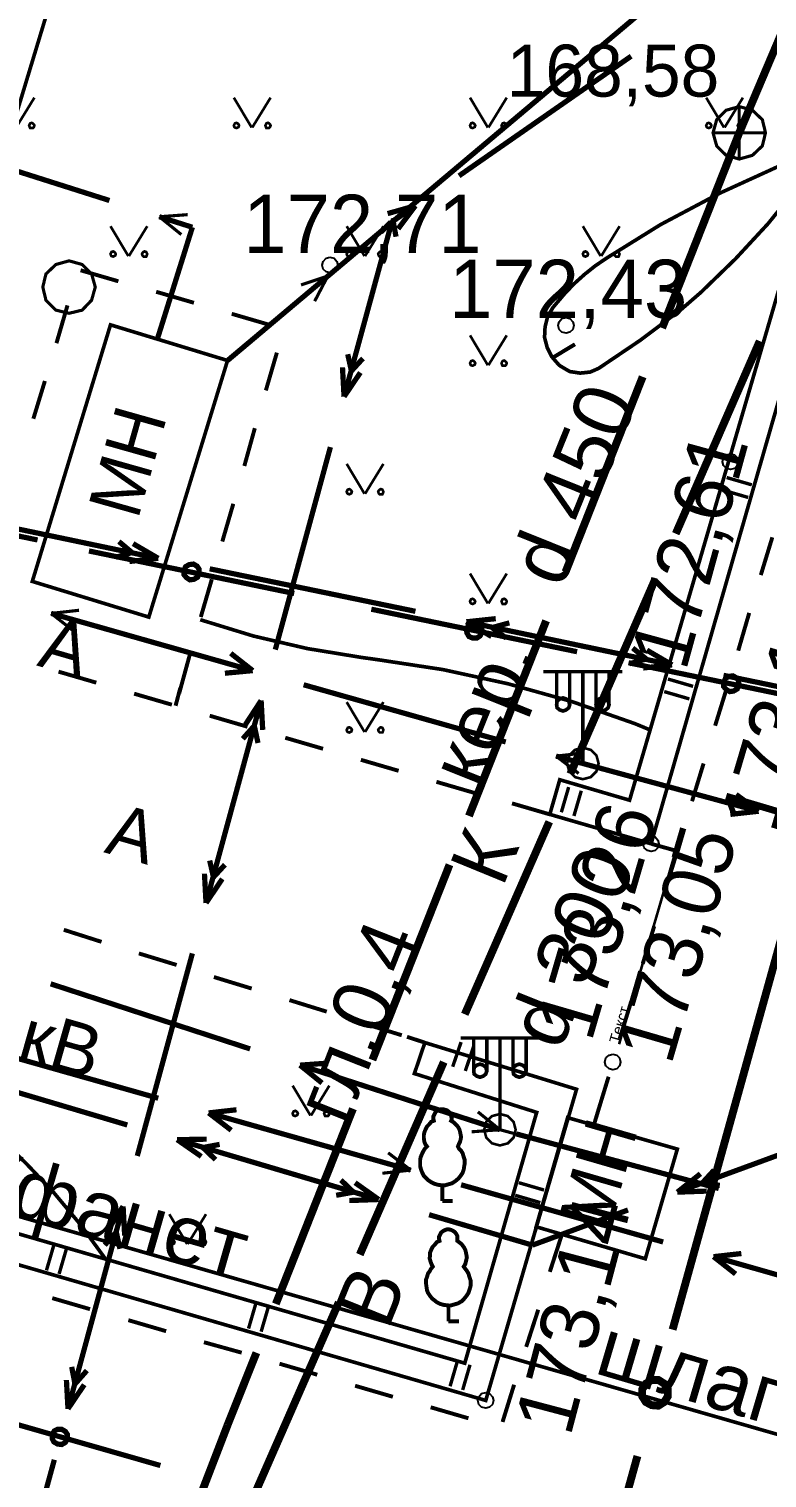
# Model space of a CAD drawing. Extents: x -2634 to -2115, y -2142 to -1393.
# Drawn here: x -2382.22 to -2368.16, y -2037.67 to -2010.05 of the extents above; entities that cross this region are included whole.
import ezdxf

# ---------------------------------------------------------------- set-up
doc = ezdxf.new("R2010")
doc.units = 0
doc.header["$MEASUREMENT"] = 0
for name, color, linetype in [('500_Дополн-Бордюры__п', 7, 'Continuous'), ('500_Дороги-Проезжие_ч', 7, 'Continuous'), ('500_Железн-Сооружения', 7, 'Continuous'), ('500_Линии_-Линии_связ', 7, 'Continuous'), ('500_Линии_-ЛЭП_кабель', 7, 'Continuous'), ('500_Линии_-ЛЭП_провод', 7, 'Continuous'), ('500_Линии_-Фонари_час', 7, 'Continuous'), ('500_Линии_-Электрокаб', 7, 'Continuous'), ('500_Объект-Опоры', 7, 'Continuous'), ('500_Огражд-Ограждения', 7, 'Continuous'), ('500_Растит-Газоны__са', 7, 'Continuous'), ('500_Растит-Лес_и_лесо', 7, 'Continuous'), ('500_Рельеф-Высотные_о', 7, 'Continuous'), ('500_Рельеф-Горизонтал', 7, 'Continuous'), ('500_Строен-Здания', 7, 'Continuous'), ('500_Трубоп-Водопровод', 7, 'Continuous'), ('500_Трубоп-Канализаци', 7, 'Continuous'), ('500_Трубоп-Смотровые_', 7, 'Continuous'), ('Красные_ли-Оси_улиц_к', 7, 'Continuous')]:
    doc.layers.add(name, color=color, linetype=linetype)
doc.styles.add('TARIAL', font='Arial')

# ---------------------------------------------------------------- blocks, each defined once
blk = doc.blocks.new('block_25')
at = {"layer": '500_Растит-Газоны__са', "color": 0, "const_width": 0.05}
for points in [[(2.35, 3.02), (2.69, 2.45)], [(2.7, 2.45), (3.05, 3.02)], [(0, 0.57), (0.34, 0)], [(0.35, 0), (0.7, 0.57)]]:
    blk.add_lwpolyline(points, dxfattribs=at)
for points in [[(2.4, 2.54), (2.42, 2.53), (2.44, 2.51), (2.45, 2.49), (2.44, 2.46), (2.42, 2.45), (2.4, 2.44), (2.37, 2.45), (2.36, 2.46), (2.35, 2.49), (2.36, 2.51), (2.37, 2.53)], [(3, 2.54), (3.02, 2.53), (3.04, 2.51), (3.05, 2.49), (3.04, 2.46), (3.02, 2.44), (3, 2.44), (2.97, 2.44), (2.96, 2.46), (2.95, 2.49), (2.96, 2.51), (2.97, 2.53)], [(0.05, 0.09), (0.07, 0.08), (0.09, 0.06), (0.1, 0.04), (0.09, 0.01), (0.07, 0), (0.05, -0.01), (0.02, 0), (0.01, 0.01), (0, 0.04), (0.01, 0.06), (0.02, 0.08)], [(0.65, 0.09), (0.68, 0.08), (0.69, 0.06), (0.7, 0.04), (0.69, 0.01), (0.68, -0.01), (0.65, -0.01), (0.63, -0.01), (0.61, 0.01), (0.6, 0.04), (0.61, 0.06), (0.63, 0.08)]]:
    blk.add_lwpolyline(points, close=True, dxfattribs=at)

msp = doc.modelspace()

# ---------------------------------------------------------------- linework, layer by layer
at = {"layer": '500_Дополн-Бордюры__п', "color": 1, "const_width": 0.075}
for points in [[(-2381.24, -2014.65), (-2380.52, -2014.86)], [(-2379.8, -2015.06), (-2379.08, -2015.27)], [(-2381.7, -2016.04), (-2381.49, -2015.32)], [(-2378.36, -2015.48), (-2377.64, -2015.69)], [(-2377.5, -2016.22), (-2377.71, -2016.94)], [(-2382.14, -2017.48), (-2381.92, -2016.76)], [(-2377.92, -2017.66), (-2378.12, -2018.38)], [(-2378.33, -2019.1), (-2378.54, -2019.82)], [(-2368.28, -2020.46), (-2368.06, -2019.74)], [(-2378.74, -2020.54), (-2378.95, -2021.26)], [(-2368.71, -2021.9), (-2368.5, -2021.18)], [(-2379.16, -2021.98), (-2379.36, -2022.71)], [(-2380.94, -2022.51), (-2381.66, -2022.3)], [(-2379.5, -2022.93), (-2380.22, -2022.72)], [(-2379.43, -2022.95), (-2379.34, -2022.61)], [(-2369.15, -2023.33), (-2368.93, -2022.62)], [(-2378.06, -2023.35), (-2378.78, -2023.14)], [(-2376.62, -2023.77), (-2377.34, -2023.56)], [(-2375.18, -2024.19), (-2375.9, -2023.98)], [(-2369.59, -2024.77), (-2369.37, -2024.05)], [(-2373.74, -2024.61), (-2374.46, -2024.4)], [(-2372.3, -2025.02), (-2373.02, -2024.81)], [(-2370.37, -2025.58), (-2369.87, -2025.72)], [(-2369.87, -2025.72), (-2370.09, -2026.43)], [(-2369.87, -2025.72), (-2369.8, -2025.49)], [(-2381.56, -2027.22), (-2380.84, -2027.45)], [(-2370.31, -2027.15), (-2370.53, -2027.87)], [(-2380.13, -2027.67), (-2379.41, -2027.89)], [(-2378.7, -2028.12), (-2377.98, -2028.34)], [(-2377.26, -2028.56), (-2376.55, -2028.78)], [(-2370.75, -2028.59), (-2370.97, -2029.3)], [(-2375.83, -2029.01), (-2375.12, -2029.23)], [(-2374.68, -2029.37), (-2375.02, -2029.26)], [(-2371.18, -2030.02), (-2371.4, -2030.74)], [(-2371.46, -2030.94), (-2371.36, -2030.61)], [(-2372.07, -2033.03), (-2372.3, -2033.74)], [(-2381.06, -2034.45), (-2381.78, -2034.24)], [(-2372.52, -2034.46), (-2372.75, -2035.17)], [(-2379.61, -2034.87), (-2380.33, -2034.66)], [(-2378.17, -2035.28), (-2378.89, -2035.08)], [(-2376.73, -2035.7), (-2377.45, -2035.49)], [(-2375.29, -2036.12), (-2376.01, -2035.91)], [(-2372.98, -2035.89), (-2373.2, -2036.6)], [(-2373.85, -2036.53), (-2374.57, -2036.32)]]:
    msp.add_lwpolyline(points, dxfattribs=at)
at = {"layer": '500_Линии_-Линии_связ', "color": 0, "const_width": 0.1}
for points in [[(-2382.06, -2019.79), (-2385.98, -2018.98)], [(-2377.17, -2020.81), (-2381.08, -2020)], [(-2371.78, -2021.92), (-2375.7, -2021.11)], [(-2366.88, -2022.94), (-2370.8, -2022.13)], [(-2383.56, -2036.33), (-2379.72, -2037.43)]]:
    msp.add_lwpolyline(points, dxfattribs=at)
for points in [[(-2379.16, -2020.55), (-2379.22, -2020.51), (-2379.27, -2020.45), (-2379.27, -2020.37), (-2379.24, -2020.3), (-2379.17, -2020.26), (-2379.09, -2020.25), (-2379.02, -2020.29), (-2378.98, -2020.35), (-2378.98, -2020.43), (-2379.01, -2020.5), (-2379.08, -2020.54)], [(-2373.77, -2021.66), (-2373.84, -2021.63), (-2373.88, -2021.56), (-2373.89, -2021.49), (-2373.85, -2021.42), (-2373.79, -2021.37), (-2373.71, -2021.37), (-2373.64, -2021.4), (-2373.6, -2021.47), (-2373.59, -2021.55), (-2373.63, -2021.62), (-2373.69, -2021.66)], [(-2368.87, -2022.68), (-2368.94, -2022.64), (-2368.99, -2022.58), (-2368.99, -2022.5), (-2368.95, -2022.43), (-2368.89, -2022.39), (-2368.81, -2022.38), (-2368.74, -2022.42), (-2368.7, -2022.48), (-2368.7, -2022.56), (-2368.73, -2022.63), (-2368.8, -2022.67)], [(-2381.6, -2036.74), (-2381.53, -2036.78), (-2381.49, -2036.84), (-2381.49, -2036.92), (-2381.53, -2036.99), (-2381.6, -2037.03), (-2381.68, -2037.02), (-2381.75, -2036.98), (-2381.78, -2036.92), (-2381.78, -2036.84), (-2381.74, -2036.77), (-2381.68, -2036.74)]]:
    msp.add_lwpolyline(points, close=True, dxfattribs=at)
at = {"layer": '500_Линии_-Линии_связ', "color": 6}
msp.add_lwpolyline([(-2361.48, -2038.7), (-2389.73, -2030.58)], dxfattribs=at)
at = {"layer": '500_Линии_-ЛЭП_кабель', "color": 2, "const_width": 0.1}
msp.add_lwpolyline([(-2378.44, -2016.37), (-2347.1, -1989.99), (-2342.19, -1971.71), (-2313.99, -1971.48)], dxfattribs=at)
at = {"layer": '500_Линии_-ЛЭП_кабель', "color": 0, "const_width": 0.06}
for points in [[(-2378.44, -2016.37), (-2376.53, -2014.76)], [(-2377.04, -2014.93), (-2376.53, -2014.76)], [(-2376.78, -2015.24), (-2376.53, -2014.76)]]:
    msp.add_lwpolyline(points, dxfattribs=at)
at = {"layer": '500_Линии_-ЛЭП_провод', "color": 253, "const_width": 0.07}
msp.add_lwpolyline([(-2361.48, -2038.7), (-2389.73, -2030.58)], dxfattribs=at)
at = {"layer": '500_Линии_-Фонари_час', "color": 0, "const_width": 0.065}
for points in [[(-2370.92, -2022.3), (-2372.42, -2022.3)], [(-2372.17, -2022.95), (-2372.17, -2022.3)], [(-2371.92, -2022.95), (-2371.92, -2022.3)], [(-2371.67, -2024.05), (-2371.67, -2022.3)], [(-2371.42, -2022.93), (-2371.42, -2022.3)], [(-2371.17, -2022.93), (-2371.17, -2022.3)], [(-2372.17, -2022.93), (-2372.17, -2022.8)], [(-2372.17, -2022.93), (-2372.17, -2022.8)], [(-2371.92, -2022.93), (-2371.92, -2022.8)], [(-2371.92, -2022.95), (-2371.92, -2022.95)], [(-2371.42, -2022.93), (-2371.42, -2022.8)], [(-2371.17, -2022.93), (-2371.17, -2022.8)], [(-2372.5, -2029.28), (-2374, -2029.28)], [(-2373.75, -2029.93), (-2373.75, -2029.28)], [(-2373.5, -2029.93), (-2373.5, -2029.28)], [(-2373.25, -2031.03), (-2373.25, -2029.28)], [(-2373, -2029.91), (-2373, -2029.28)], [(-2372.75, -2029.91), (-2372.75, -2029.28)], [(-2373.75, -2029.91), (-2373.75, -2029.78)], [(-2373.75, -2029.91), (-2373.75, -2029.78)], [(-2373.5, -2029.91), (-2373.5, -2029.78)], [(-2373, -2029.91), (-2373, -2029.78)], [(-2372.75, -2029.91), (-2372.75, -2029.78)], [(-2373.5, -2029.93), (-2373.5, -2029.93)]]:
    msp.add_lwpolyline(points, dxfattribs=at)
at = {"layer": '500_Линии_-Фонари_час', "color": 0, "const_width": 0.07}
for points in [[(-2372.17, -2022.93), (-2372.16, -2022.86), (-2372.11, -2022.82), (-2372.05, -2022.8), (-2371.99, -2022.82), (-2371.94, -2022.86), (-2371.92, -2022.93), (-2371.94, -2022.99), (-2371.99, -2023.03), (-2372.05, -2023.05), (-2372.11, -2023.03), (-2372.16, -2022.99)], [(-2371.42, -2022.93), (-2371.41, -2022.86), (-2371.36, -2022.82), (-2371.3, -2022.8), (-2371.24, -2022.82), (-2371.19, -2022.86), (-2371.17, -2022.93), (-2371.19, -2022.99), (-2371.24, -2023.03), (-2371.3, -2023.05), (-2371.36, -2023.03), (-2371.41, -2022.99)], [(-2373.75, -2029.91), (-2373.74, -2029.84), (-2373.69, -2029.8), (-2373.63, -2029.78), (-2373.57, -2029.8), (-2373.52, -2029.84), (-2373.5, -2029.91), (-2373.52, -2029.97), (-2373.57, -2030.01), (-2373.63, -2030.03), (-2373.69, -2030.01), (-2373.74, -2029.97)], [(-2373, -2029.91), (-2372.99, -2029.84), (-2372.94, -2029.8), (-2372.88, -2029.78), (-2372.82, -2029.8), (-2372.77, -2029.84), (-2372.75, -2029.91), (-2372.77, -2029.97), (-2372.82, -2030.01), (-2372.88, -2030.03), (-2372.94, -2030.01), (-2372.99, -2029.97)]]:
    msp.add_lwpolyline(points, close=True, dxfattribs=at)
at = {"layer": '500_Линии_-Электрокаб', "color": 12, "const_width": 0.1}
for points in [[(-2374.03, -2012.85), (-2370.75, -2010.57)], [(-2375.39, -2013.57), (-2374.86, -2013.42)], [(-2375.31, -2013.73), (-2374.86, -2013.42)], [(-2375.19, -2013.86), (-2374.86, -2013.42)], [(-2376.22, -2017.06), (-2375.31, -2013.73)], [(-2375.52, -2013.93), (-2375.33, -2013.73)], [(-2375.32, -2013.71), (-2375.27, -2013.7)], [(-2375.29, -2013.75), (-2375.27, -2013.7)], [(-2375.23, -2014.01), (-2375.28, -2013.74)], [(-2376.08, -2016.57), (-2376.15, -2016.25)], [(-2376.08, -2016.57), (-2375.86, -2016.33)], [(-2376.22, -2017.06), (-2376.25, -2016.5)], [(-2376.22, -2017.06), (-2375.91, -2016.6)], [(-2377.53, -2021.88), (-2376.48, -2018.02)], [(-2379.76, -2020.14), (-2383.68, -2019.32)], [(-2380.26, -2020.03), (-2380.51, -2019.82)], [(-2379.76, -2020.14), (-2380.24, -2019.86)], [(-2380.26, -2020.03), (-2380.57, -2020.12)], [(-2379.76, -2020.14), (-2380.31, -2020.2)], [(-2374.86, -2021.15), (-2378.78, -2020.34)], [(-2373.33, -2021.29), (-2373.89, -2021.35)], [(-2369.97, -2022.17), (-2373.89, -2021.35)], [(-2373.41, -2021.63), (-2373.89, -2021.35)], [(-2373.07, -2021.37), (-2373.4, -2021.46)], [(-2373.13, -2021.66), (-2373.4, -2021.46)], [(-2370.46, -2022.06), (-2370.72, -2021.85)], [(-2369.97, -2022.17), (-2370.45, -2021.89)], [(-2370.47, -2022.06), (-2370.78, -2022.15)], [(-2369.97, -2022.17), (-2370.52, -2022.23)], [(-2365.07, -2023.18), (-2368.99, -2022.37)], [(-2378.85, -2026.71), (-2377.8, -2022.85)], [(-2378.1, -2023.31), (-2377.8, -2022.85)], [(-2377.77, -2023.41), (-2377.8, -2022.85)], [(-2378.15, -2023.58), (-2377.93, -2023.33)], [(-2377.86, -2023.66), (-2377.93, -2023.33)], [(-2378.71, -2026.21), (-2378.78, -2025.9)], [(-2378.71, -2026.22), (-2378.49, -2025.98)], [(-2378.85, -2026.71), (-2378.88, -2026.15)], [(-2378.85, -2026.71), (-2378.54, -2026.25)], [(-2380.16, -2031.53), (-2379.11, -2027.67)], [(-2384.19, -2029.8), (-2380.35, -2030.94)], [(-2369.87, -2032.22), (-2366.11, -2030.84)], [(-2379.4, -2031.22), (-2378.84, -2031.21)], [(-2379.4, -2031.22), (-2375.56, -2032.36)], [(-2379.4, -2031.22), (-2378.94, -2031.54)], [(-2378.91, -2031.37), (-2378.59, -2031.31)], [(-2378.91, -2031.37), (-2378.67, -2031.6)], [(-2369.39, -2032.04), (-2369.17, -2031.8)], [(-2376.28, -2031.99), (-2376.04, -2032.22)], [(-2376.01, -2032.04), (-2375.56, -2032.36)], [(-2369.87, -2032.22), (-2369.43, -2031.87)], [(-2369.39, -2032.05), (-2369.06, -2032.09)], [(-2376.37, -2032.28), (-2376.04, -2032.22)], [(-2376.12, -2032.38), (-2375.56, -2032.36)], [(-2369.87, -2032.22), (-2369.31, -2032.2)], [(-2381.48, -2036.35), (-2380.43, -2032.49)], [(-2380.73, -2032.96), (-2380.43, -2032.49)], [(-2380.4, -2033.05), (-2380.43, -2032.49)], [(-2374.6, -2032.65), (-2372.63, -2033.23)], [(-2372.63, -2033.23), (-2370.81, -2032.56)], [(-2380.78, -2033.23), (-2380.56, -2032.98)], [(-2380.49, -2033.3), (-2380.56, -2032.98)], [(-2381.35, -2035.86), (-2381.41, -2035.55)], [(-2381.34, -2035.87), (-2381.12, -2035.62)], [(-2381.48, -2036.35), (-2381.51, -2035.8)], [(-2381.48, -2036.35), (-2381.17, -2035.89)], [(-2382.8, -2041.18), (-2381.74, -2037.32)]]:
    msp.add_lwpolyline(points, dxfattribs=at)
at = {"layer": '500_Линии_-Электрокаб', "color": 1}
for points, const_width in [([(-2384.5, -2012.11), (-2380.69, -2013.32)], 0.1), ([(-2379.74, -2013.63), (-2379.2, -2013.59)], 0.06), ([(-2379.11, -2013.83), (-2379.78, -2015.97)], 0.1), ([(-2379.74, -2013.63), (-2379.11, -2013.83)], 0.1), ([(-2379.74, -2013.63), (-2379.32, -2013.97)], 0.06), ([(-2379.78, -2015.97), (-2379.63, -2015.49)], 0.06), ([(-2381.8, -2021.19), (-2377.96, -2022.28)], 0.1), ([(-2381.8, -2021.19), (-2381.27, -2021.13)], 0.06), ([(-2381.8, -2021.19), (-2381.38, -2021.52)], 0.06), ([(-2378.38, -2021.95), (-2377.96, -2022.28)], 0.1), ([(-2378.49, -2022.33), (-2377.96, -2022.28)], 0.1), ([(-2376.99, -2022.55), (-2373.14, -2023.64)], 0.1), ([(-2372.18, -2023.91), (-2371.67, -2024.05)], 0.1), ([(-2372.18, -2023.91), (-2371.65, -2023.85)], 0.06), ([(-2372.18, -2023.91), (-2371.75, -2024.24)], 0.06), ([(-2371.67, -2024.05), (-2368.32, -2024.96)], 0.1), ([(-2368.75, -2024.64), (-2368.32, -2024.96)], 0.1), ([(-2368.86, -2025.02), (-2368.32, -2024.96)], 0.1), ([(-2378.01, -2029.49), (-2381.81, -2028.25)], 0.1), ([(-2379.76, -2030.43), (-2383.61, -2029.34)], 0.1), ([(-2376.52, -2029.76), (-2377.06, -2029.8)], 0.1), ([(-2373.25, -2031.03), (-2377.06, -2029.8)], 0.1), ([(-2376.64, -2030.14), (-2377.06, -2029.8)], 0.1), ([(-2378.27, -2030.65), (-2378.8, -2030.71)], 0.1), ([(-2374.95, -2031.8), (-2378.8, -2030.71)], 0.1), ([(-2378.37, -2031.04), (-2378.8, -2030.71)], 0.1), ([(-2373.25, -2031.03), (-2373.67, -2030.69)], 0.06), ([(-2373.25, -2031.03), (-2373.79, -2031.07)], 0.06), ([(-2373.25, -2031.03), (-2372.77, -2031.16)], 0.06), ([(-2369.08, -2032.15), (-2372.94, -2031.11)], 0.1), ([(-2374.95, -2031.8), (-2375.38, -2031.47)], 0.06), ([(-2374.95, -2031.8), (-2375.49, -2031.86)], 0.06), ([(-2370.14, -2033.17), (-2373.99, -2032.08)], 0.1), ([(-2368.65, -2033.39), (-2369.18, -2033.45)], 0.1), ([(-2366.02, -2034.35), (-2369.18, -2033.45)], 0.1), ([(-2368.76, -2033.78), (-2369.18, -2033.45)], 0.1)]:
    msp.add_lwpolyline(points, dxfattribs=dict(at, const_width=const_width))
at = {"layer": '500_Объект-Опоры', "color": 1, "const_width": 0.05}
for points in [[(-2371.67, -2023.75), (-2371.52, -2023.79), (-2371.41, -2023.9), (-2371.37, -2024.05), (-2371.41, -2024.2), (-2371.52, -2024.31), (-2371.67, -2024.35), (-2371.82, -2024.31), (-2371.93, -2024.2), (-2371.97, -2024.05), (-2371.93, -2023.9), (-2371.82, -2023.79)], [(-2373.25, -2030.73), (-2373.1, -2030.77), (-2372.99, -2030.88), (-2372.95, -2031.03), (-2372.99, -2031.18), (-2373.1, -2031.29), (-2373.25, -2031.33), (-2373.4, -2031.29), (-2373.51, -2031.18), (-2373.55, -2031.03), (-2373.51, -2030.88), (-2373.4, -2030.77)]]:
    msp.add_lwpolyline(points, close=True, dxfattribs=at)
at = {"layer": '500_Огражд-Ограждения', "color": 0, "const_width": 0.07}
for points in [[(-2372.3, -2025.02), (-2370.37, -2025.58), (-2367.17, -2014.46), (-2367.72, -2014.28), (-2370.78, -2024.75), (-2372.11, -2024.36)], [(-2373.52, -2036.19), (-2391.46, -2030.98), (-2418.84, -2023.2), (-2436.54, -2018.04), (-2435.67, -2014.89), (-2435.11, -2015.05), (-2435.8, -2017.54), (-2415.17, -2023.57), (-2386.51, -2031.83), (-2373.92, -2035.48), (-2372.55, -2030.7), (-2374.88, -2029.96), (-2374.68, -2029.37), (-2371.79, -2030.26)]]:
    msp.add_lwpolyline(points, close=True, dxfattribs=at)
at = {"layer": '500_Огражд-Ограждения', "color": 0, "const_width": 0.065}
for points in [[(-2369, -2018.84), (-2368.52, -2018.98)], [(-2368.93, -2018.6), (-2368.45, -2018.74)], [(-2368.45, -2018.74), (-2368.45, -2018.74)], [(-2368.45, -2018.74), (-2368.45, -2018.74)], [(-2370.05, -2022.44), (-2369.57, -2022.58)], [(-2370.12, -2022.68), (-2369.64, -2022.82)], [(-2371.94, -2024.5), (-2372.08, -2024.98)], [(-2371.7, -2024.57), (-2371.84, -2025.05)], [(-2371.84, -2025.05), (-2371.84, -2025.05)], [(-2371.84, -2025.05), (-2371.84, -2025.05)], [(-2373.99, -2029.36), (-2374.15, -2029.83)], [(-2373.75, -2029.44), (-2373.91, -2029.91)], [(-2373.91, -2029.91), (-2373.91, -2029.91)], [(-2373.91, -2029.91), (-2373.91, -2029.91)], [(-2372.41, -2032.18), (-2372.89, -2032.04)], [(-2372.48, -2032.42), (-2372.96, -2032.28)], [(-2381.89, -2033.71), (-2381.75, -2033.23)], [(-2381.75, -2033.23), (-2381.75, -2033.23)], [(-2381.75, -2033.23), (-2381.75, -2033.23)], [(-2381.65, -2033.78), (-2381.51, -2033.3)], [(-2378.04, -2034.82), (-2377.9, -2034.34)], [(-2377.8, -2034.88), (-2377.66, -2034.4)], [(-2374.2, -2035.92), (-2374.06, -2035.44)], [(-2374.06, -2035.44), (-2374.06, -2035.44)], [(-2374.06, -2035.44), (-2374.06, -2035.44)], [(-2373.96, -2035.99), (-2373.82, -2035.51)]]:
    msp.add_lwpolyline(points, dxfattribs=at)
at = {"layer": '500_Растит-Лес_и_лесо', "color": 0, "const_width": 0.06}
msp.add_lwpolyline([(-2381.46, -2014.47), (-2381.21, -2014.54), (-2381.03, -2014.72), (-2380.96, -2014.97), (-2381.03, -2015.22), (-2381.21, -2015.41), (-2381.46, -2015.47), (-2381.71, -2015.41), (-2381.9, -2015.22), (-2381.96, -2014.97), (-2381.9, -2014.72), (-2381.71, -2014.54)], close=True, dxfattribs=at)
at = {"layer": '500_Растит-Лес_и_лесо', "color": 94, "const_width": 0.075}
for points in [[(-2374.35, -2032.09), (-2374.43, -2032.08), (-2374.5, -2032.06), (-2374.56, -2032.03), (-2374.62, -2031.99), (-2374.65, -2031.96), (-2374.7, -2031.91), (-2374.73, -2031.85), (-2374.75, -2031.8), (-2374.77, -2031.73), (-2374.77, -2031.66), (-2374.77, -2031.6), (-2374.76, -2031.55), (-2374.73, -2031.48), (-2374.71, -2031.44), (-2374.68, -2031.39), (-2374.64, -2031.35), (-2374.67, -2031.31), (-2374.69, -2031.26), (-2374.7, -2031.19), (-2374.7, -2031.13), (-2374.69, -2031.08), (-2374.67, -2031.03), (-2374.64, -2030.97), (-2374.6, -2030.93), (-2374.56, -2030.88), (-2374.51, -2030.86), (-2374.52, -2030.82), (-2374.52, -2030.78), (-2374.5, -2030.74), (-2374.48, -2030.7), (-2374.45, -2030.67), (-2374.4, -2030.65), (-2374.37, -2030.64), (-2374.33, -2030.64), (-2374.3, -2030.65), (-2374.26, -2030.66), (-2374.22, -2030.69), (-2374.19, -2030.73), (-2374.18, -2030.77), (-2374.17, -2030.81), (-2374.17, -2030.84), (-2374.18, -2030.86), (-2374.13, -2030.89), (-2374.1, -2030.92), (-2374.07, -2030.95), (-2374.04, -2030.99), (-2374.02, -2031.03), (-2374.01, -2031.07), (-2374, -2031.12), (-2373.99, -2031.17), (-2374, -2031.22), (-2374.01, -2031.26), (-2374.03, -2031.3), (-2374.05, -2031.35), (-2374.03, -2031.39), (-2373.99, -2031.43), (-2373.96, -2031.48), (-2373.94, -2031.55), (-2373.92, -2031.61), (-2373.92, -2031.67), (-2373.93, -2031.72), (-2373.94, -2031.79), (-2373.96, -2031.85), (-2374, -2031.91), (-2374.04, -2031.96), (-2374.1, -2032.01), (-2374.16, -2032.05), (-2374.23, -2032.07), (-2374.3, -2032.09)], [(-2374.23, -2034.38), (-2374.32, -2034.37), (-2374.39, -2034.35), (-2374.45, -2034.32), (-2374.5, -2034.28), (-2374.54, -2034.25), (-2374.58, -2034.2), (-2374.62, -2034.14), (-2374.64, -2034.09), (-2374.65, -2034.02), (-2374.66, -2033.95), (-2374.66, -2033.89), (-2374.64, -2033.84), (-2374.62, -2033.77), (-2374.59, -2033.73), (-2374.57, -2033.69), (-2374.53, -2033.64), (-2374.55, -2033.6), (-2374.57, -2033.55), (-2374.59, -2033.48), (-2374.58, -2033.42), (-2374.58, -2033.37), (-2374.56, -2033.32), (-2374.53, -2033.26), (-2374.49, -2033.22), (-2374.45, -2033.17), (-2374.4, -2033.15), (-2374.41, -2033.11), (-2374.41, -2033.07), (-2374.39, -2033.03), (-2374.37, -2032.99), (-2374.33, -2032.96), (-2374.29, -2032.94), (-2374.26, -2032.93), (-2374.22, -2032.93), (-2374.18, -2032.94), (-2374.14, -2032.96), (-2374.11, -2032.98), (-2374.08, -2033.02), (-2374.06, -2033.06), (-2374.06, -2033.1), (-2374.06, -2033.13), (-2374.06, -2033.15), (-2374.02, -2033.18), (-2373.98, -2033.21), (-2373.96, -2033.24), (-2373.93, -2033.28), (-2373.91, -2033.32), (-2373.9, -2033.36), (-2373.89, -2033.41), (-2373.88, -2033.46), (-2373.89, -2033.51), (-2373.9, -2033.55), (-2373.91, -2033.59), (-2373.94, -2033.64), (-2373.91, -2033.68), (-2373.88, -2033.72), (-2373.85, -2033.77), (-2373.83, -2033.84), (-2373.81, -2033.9), (-2373.81, -2033.96), (-2373.81, -2034.01), (-2373.83, -2034.08), (-2373.85, -2034.14), (-2373.89, -2034.2), (-2373.93, -2034.25), (-2373.98, -2034.3), (-2374.05, -2034.34), (-2374.12, -2034.36), (-2374.19, -2034.38)]]:
    msp.add_lwpolyline(points, close=True, dxfattribs=at)
for points in [[(-2374.35, -2032.39), (-2374.35, -2032.09)], [(-2374.15, -2032.39), (-2374.35, -2032.39)], [(-2374.23, -2034.68), (-2374.23, -2034.38)], [(-2374.03, -2034.68), (-2374.23, -2034.68)]]:
    msp.add_lwpolyline(points, dxfattribs=at)
at = {"layer": '500_Рельеф-Высотные_о', "color": 0}
for points in [[(-2376.49, -2014.4), (-2376.41, -2014.42), (-2376.36, -2014.48), (-2376.34, -2014.55), (-2376.36, -2014.63), (-2376.41, -2014.68), (-2376.49, -2014.7), (-2376.56, -2014.68), (-2376.62, -2014.63), (-2376.64, -2014.55), (-2376.62, -2014.48), (-2376.56, -2014.42)], [(-2371.99, -2015.55), (-2371.92, -2015.57), (-2371.86, -2015.63), (-2371.84, -2015.7), (-2371.86, -2015.78), (-2371.92, -2015.83), (-2371.99, -2015.85), (-2372.07, -2015.83), (-2372.12, -2015.78), (-2372.14, -2015.7), (-2372.12, -2015.63), (-2372.07, -2015.57)], [(-2368.86, -2018.15), (-2368.78, -2018.17), (-2368.73, -2018.22), (-2368.71, -2018.3), (-2368.73, -2018.37), (-2368.78, -2018.43), (-2368.86, -2018.45), (-2368.93, -2018.43), (-2368.99, -2018.37), (-2369.01, -2018.3), (-2368.99, -2018.22), (-2368.93, -2018.17)], [(-2370.37, -2025.43), (-2370.29, -2025.45), (-2370.24, -2025.51), (-2370.22, -2025.58), (-2370.24, -2025.66), (-2370.29, -2025.71), (-2370.37, -2025.73), (-2370.44, -2025.71), (-2370.5, -2025.66), (-2370.52, -2025.58), (-2370.5, -2025.51), (-2370.44, -2025.45)], [(-2371.1, -2029.59), (-2371.02, -2029.61), (-2370.97, -2029.66), (-2370.95, -2029.74), (-2370.97, -2029.81), (-2371.02, -2029.87), (-2371.1, -2029.89), (-2371.17, -2029.87), (-2371.23, -2029.81), (-2371.25, -2029.74), (-2371.23, -2029.66), (-2371.17, -2029.61)], [(-2373.52, -2036.04), (-2373.45, -2036.06), (-2373.39, -2036.12), (-2373.37, -2036.19), (-2373.39, -2036.27), (-2373.45, -2036.32), (-2373.52, -2036.34), (-2373.6, -2036.32), (-2373.65, -2036.27), (-2373.67, -2036.19), (-2373.65, -2036.12), (-2373.6, -2036.06)]]:
    msp.add_lwpolyline(points, close=True, dxfattribs=at)
at = {"layer": '500_Рельеф-Высотные_о', "color": 0, "const_width": 0.05}
msp.add_lwpolyline([(-2370.98, -2029.4), (-2369.8, -2025.37)], dxfattribs=at)
at = {"layer": '500_Рельеф-Горизонтал', "color": 15}
for points, const_width in [([(-2382.64, -2019.16), (-2382.83, -2018.32), (-2382.97, -2017.48), (-2383.05, -2016.63), (-2383.08, -2015.78), (-2383.06, -2014.92), (-2382.98, -2014.07), (-2382.85, -2013.22), (-2382.67, -2012.39), (-2382.62, -2012.19), (-2380.87, -2006.41), (-2379.22, -2001.91)], 0.07), ([(-2367.9, -2012.65), (-2369.06, -2013.18), (-2370.19, -2013.78), (-2371.22, -2014.42), (-2371.44, -2014.57), (-2371.64, -2014.73), (-2371.84, -2014.91), (-2372.02, -2015.1), (-2372.19, -2015.3), (-2372.24, -2015.36), (-2372.34, -2015.53), (-2372.39, -2015.73), (-2372.4, -2015.93), (-2372.35, -2016.12), (-2372.26, -2016.3), (-2372.13, -2016.45), (-2372.09, -2016.48), (-2371.92, -2016.58), (-2371.72, -2016.61), (-2371.53, -2016.59), (-2371.37, -2016.52), (-2370.57, -2015.98), (-2369.8, -2015.4), (-2369.42, -2015.07), (-2368.76, -2014.43), (-2368.14, -2013.76), (-2367.64, -2013.14)], 0.07), ([(-2372.25, -2016.32), (-2371.82, -2016.06)], 0.075), ([(-2378.96, -2021.31), (-2377.95, -2021.62), (-2376.92, -2021.86), (-2375.88, -2022.03), (-2375.59, -2022.07), (-2374.34, -2022.26), (-2373.1, -2022.53), (-2371.88, -2022.87), (-2370.68, -2023.29), (-2370.39, -2023.41)], 0.07), ([(-2389.94, -2024.79), (-2389.3, -2025.42), (-2388.63, -2026.02), (-2387.92, -2026.57), (-2387.78, -2026.67), (-2386.81, -2027.4), (-2385.89, -2028.2), (-2385.8, -2028.28), (-2382.28, -2031.67), (-2381.75, -2032.23), (-2381.25, -2032.83), (-2380.79, -2033.46), (-2380.77, -2033.49)], 0.07)]:
    msp.add_lwpolyline(points, dxfattribs=dict(at, const_width=const_width))
at = {"layer": '500_Строен-Здания', "color": 0, "const_width": 0.07}
for points in [[(-2379.94, -2021.26), (-2378.44, -2016.37), (-2380.67, -2015.69), (-2382.16, -2020.58)], [(-2372.56, -2032.88), (-2371.96, -2030.8), (-2369.87, -2031.4), (-2370.48, -2033.49)]]:
    msp.add_lwpolyline(points, close=True, dxfattribs=at)
at = {"layer": '500_Трубоп-Водопровод', "color": 94, "const_width": 0.15}
for points in [[(-2368.3, -2016), (-2369.9, -2019.67)], [(-2370.31, -2020.58), (-2371.91, -2024.25)], [(-2372.31, -2025.16), (-2373.92, -2028.83)], [(-2374.32, -2029.74), (-2375.92, -2033.41)], [(-2376.32, -2034.32), (-2377.93, -2037.99)]]:
    msp.add_lwpolyline(points, dxfattribs=at)
at = {"layer": '500_Трубоп-Канализаци', "color": 34, "const_width": 0.15}
for points in [[(-2368.69, -2012.03), (-2367.13, -2008.35)], [(-2368.69, -2012.03), (-2370.16, -2015.75)], [(-2370.53, -2016.68), (-2372, -2020.4)], [(-2372.37, -2021.33), (-2373.84, -2025.05)], [(-2374.21, -2025.98), (-2375.68, -2029.7)], [(-2376.05, -2030.63), (-2377.52, -2034.35)], [(-2377.89, -2035.28), (-2378.44, -2036.66)], [(-2378.44, -2036.66), (-2379.34, -2039)]]:
    msp.add_lwpolyline(points, dxfattribs=at)
at = {"layer": '500_Трубоп-Смотровые_', "color": 0, "const_width": 0.06}
msp.add_lwpolyline([(-2368.69, -2011.53), (-2368.44, -2011.6), (-2368.25, -2011.78), (-2368.19, -2012.03), (-2368.25, -2012.28), (-2368.44, -2012.46), (-2368.69, -2012.53), (-2368.94, -2012.46), (-2369.12, -2012.28), (-2369.19, -2012.03), (-2369.12, -2011.78), (-2368.94, -2011.6)], close=True, dxfattribs=at)
at = {"layer": '500_Трубоп-Смотровые_', "color": 0, "const_width": 0.055}
for points in [[(-2368.69, -2012.53), (-2368.69, -2011.53)], [(-2369.19, -2012.03), (-2368.19, -2012.03)]]:
    msp.add_lwpolyline(points, dxfattribs=at)
at = {"layer": 'Красные_ли-Оси_улиц_к', "color": 12, "const_width": 0.15}
for points in [[(-2363.94, -2013.16), (-2369.96, -2034.84)], [(-2370.63, -2037.25), (-2374.36, -2050.68)]]:
    msp.add_lwpolyline(points, dxfattribs=at)
msp.add_lwpolyline([(-2370.05, -2036.11), (-2370.12, -2036.22), (-2370.23, -2036.29), (-2370.36, -2036.28), (-2370.47, -2036.22), (-2370.54, -2036.11), (-2370.54, -2035.98), (-2370.47, -2035.87), (-2370.36, -2035.8), (-2370.23, -2035.8), (-2370.12, -2035.87), (-2370.05, -2035.98)], close=True, dxfattribs=at)

# ---------------------------------------------------------------- block references
at = {"layer": '500_Растит-Газоны__са'}
for p in [(-2385.17, -2014.38), (-2380.67, -2014.38), (-2376.17, -2014.38), (-2371.67, -2014.38), (-2376.17, -2018.91), (-2376.17, -2023.45), (-2379.55, -2033.21)]:
    msp.add_blockref('block_25', p, dxfattribs=at)

# ---------------------------------------------------------------- texts
at = {"layer": '500_Дороги-Проезжие_ч', "color": 0}
for rotation, p in [(343.79, (-2382.09, -2022.18)), (343.99, (-2380.81, -2025.74))]:
    msp.add_text('А', height=0.99, rotation=rotation, dxfattribs=at).set_placement(p)
at = {"layer": '500_Железн-Сооружения', "color": 0, "style": 'TARIAL'}
msp.add_text('шлагбаум ', height=1.11, rotation=343.53, dxfattribs=at).set_placement((-2371.48, -2035.66))
at = {"layer": '500_Линии_-Линии_связ', "color": 0, "style": 'TARIAL'}
msp.add_text(' каб. Уфанет', height=1.11, rotation=343.97, dxfattribs=at).set_placement((-2387.16, -2031.32))
at = {"layer": '500_Линии_-Электрокаб', "color": 0, "style": 'TARIAL'}
msp.add_text(' каб  0,4 кВ', height=0.99, rotation=344.11, dxfattribs=at).set_placement((-2387.89, -2028.12))
at = {"layer": '500_Рельеф-Высотные_о', "color": 0}
for s, p in [('172,71', (-2378.14, -2014.32)), ('172,43', (-2374.22, -2015.56))]:
    msp.add_text(s, height=1.11, dxfattribs=at).set_placement(p)
msp.add_text('172,61', height=1.11, rotation=74.64, dxfattribs=at).set_placement((-2369.71, -2022.31))
at = {"layer": '500_Рельеф-Высотные_о', "color": 214}
for s, rotation, p in [('173,14', 73.46, (-2368, -2025.41)), ('173,26', 73.71, (-2371.51, -2029.38)), ('173,05', 73.71, (-2369.99, -2029.82)), ('173,14', 75.17, (-2371.91, -2036.9))]:
    msp.add_text(s, height=1.11, rotation=rotation, dxfattribs=at).set_placement(p)
at = {"layer": '500_Рельеф-Высотные_о', "color": 0, "style": 'TARIAL'}
msp.add_text('Текст', height=0.2, rotation=73.71, dxfattribs=at).set_placement((-2370.98, -2029.4))
at = {"layer": '500_Строен-Здания', "color": 5}
for rotation, p in [(74.22, (-2380.15, -2019.42)), (73.84, (-2371.19, -2033))]:
    msp.add_text('МН', height=0.99, rotation=rotation, dxfattribs=at).set_placement(p)
at = {"layer": '500_Трубоп-Водопровод', "color": 94, "style": 'TARIAL'}
msp.add_text('d 300   ', height=1.11, rotation=68.07, dxfattribs=at).set_placement((-2372.1, -2029.55))
at = {"layer": '500_Трубоп-Водопровод', "color": 94}
msp.add_text('В', height=1.11, rotation=67.99, dxfattribs=at).set_placement((-2375.39, -2034.87))
at = {"layer": '500_Трубоп-Канализаци', "color": 14, "style": 'TARIAL'}
msp.add_text('кер.   d 450 ', height=1.11, rotation=68.08, dxfattribs=at).set_placement((-2373.61, -2024.56))
at = {"layer": '500_Трубоп-Канализаци', "color": 14}
msp.add_text('К', height=1.11, rotation=67.7, dxfattribs=at).set_placement((-2373.2, -2026.43))
at = {"layer": '500_Трубоп-Канализаци', "color": 0}
msp.add_text('гл.0,4', height=1.11, rotation=68.41, dxfattribs=at).set_placement((-2376.18, -2030.97))
at = {"layer": '500_Трубоп-Смотровые_', "color": 5}
msp.add_text('168,58', height=0.99, dxfattribs=at).set_placement((-2373.12, -2011.34))

doc.saveas('drawing.dxf')
